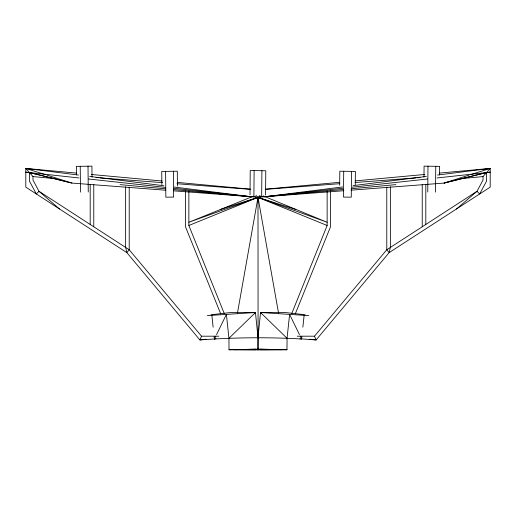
<?xml version="1.0" encoding="UTF-8"?>
<svg xmlns="http://www.w3.org/2000/svg" width="516" height="516" viewBox="0 0 516 516"><rect width="100%" height="100%" fill="white"/><g stroke="black" fill="none" stroke-linecap="round" stroke-linejoin="round"><path stroke-width="0.77" d="M216.526 334.658L226.401 314.392L228.943 338.309L229.014 349.758L258.084 349.867L258 197.364L260.058 195.403M305.111 314.754L285.187 312.522L260.541 312.522L258 337.645L257.916 349.867M258.084 349.867L286.986 349.758L287.057 338.309L289.599 314.392L299.474 334.658M250.002 194.784L250.215 170.532L265.785 170.757L265.566 195.009M253.885 196.403L254.124 170.59M261.67 196.519L261.902 170.699M339.683 185.283L339.805 171.202L355.376 171.435L355.253 184.728M343.714 171.26L343.475 197.073L351.261 197.189L351.493 171.376M423.978 177.085L424.075 166.133L439.645 166.365L439.567 174.969M427.745 192.004L427.983 166.191M435.53 192.12L435.762 166.307M76.284 173.079L25.8 168.422L25.8 187.14L126.859 252.627L199.879 339.941C233.722 337.464 267.707 337.051 301.589 339.006L301.841 336.638M302.86 327.17L304.13 315.328M237.437 313.186L258 197.364L255.942 195.403M291.663 313.754L327.144 225.486L327.144 190.978M295.275 313.883L330.498 226.846L330.498 190.668M78.445 175.034L25.8 168.422L32.979 176.588L32.979 180.007L38.99 191.281L129.213 249.744L201.517 336.193L199.879 339.941L206.258 339.225M215.991 338.767L214.411 339.006L215.823 336.11M297.222 336.193L314.483 336.193L386.787 249.744L477.01 191.281L483.021 180.007L483.021 176.588L490.2 168.422L439.716 173.079M254.382 313.676L255.459 312.522L258 337.645M228.943 338.309L255.459 312.522L230.813 312.522L210.889 314.754M456.512 208.967L477.01 191.281L479.699 193.945L486.62 180.981L486.62 172.492L490.2 172.163L437.026 177.956M252.963 196.364L188.856 222.267L258 197.364L343.179 189.495M224.337 313.754L188.856 225.486L258 197.364L295.797 209.515M220.203 209.515L258 197.364L327.144 222.267L263.16 195.919M469.012 175.15L444.037 183.077L351.041 190.165M470.528 174.666L490.2 168.422L490.2 187.14L389.141 252.627L316.121 339.941L300.009 338.767M486.62 172.492L444.037 183.077L486.562 172.557M343.824 190.714L264.45 196.764L342.624 186.947M352.996 185.65L426.384 176.433M437.555 175.034L490.2 168.422M264.45 196.764L342.753 188.23M352.338 187.185L427.442 179M265.617 189.153L339.586 182.329M355.44 180.864L424.597 174.479M351.899 188.688L395.946 184.625M460.975 178.62L483.021 176.588M265.218 189.366L339.818 183.683M355.06 182.522L416.025 177.872M417.631 177.749L420.037 177.569M207.284 315.624L255.459 312.522M229.014 349.758L258.077 349.1L286.986 349.758M201.517 336.193L218.778 336.193M251.544 196.37L255.439 196.428M259.335 196.486L263.999 196.551M261.618 313.676L260.541 312.522L308.716 315.624M95.963 177.569L98.369 177.749M99.975 177.872L162.54 182.645M176.982 183.741L250.782 189.366M165.765 190.23L71.963 183.077L29.438 172.557L25.8 172.163L29.38 172.492L71.963 183.077L46.988 175.15M173.782 190.836L251.55 196.764L174.169 187.05M91.403 174.479L162.147 181.006M177.207 182.4L250.383 189.153M32.979 176.588L55.025 178.62M120.054 184.625L165.681 188.837M173.615 189.572L258 197.364L327.144 225.486M29.438 172.557L78.974 177.956M88.559 179L165.262 187.36M174.047 188.321L251.55 196.764M309.742 339.225L316.121 339.941L314.483 336.193M89.616 176.433L163.798 185.747M25.8 168.422L45.473 174.666M59.488 208.967L38.99 191.281L36.301 193.945L29.38 180.981L29.38 172.492M260.541 312.522L287.057 338.309M300.177 336.11L301.589 339.006M220.725 313.883L185.502 226.846L185.502 190.668M258 197.364L278.563 313.186M211.87 315.328L213.14 327.17M214.159 336.638L214.411 339.006M177.433 186.063L177.304 171.202L161.74 171.435L161.856 184.728M173.402 171.26L173.634 197.073L165.849 197.189L165.617 171.376M92.022 177.085L91.925 166.133L76.355 166.365L76.433 174.969M88.017 166.191L88.255 192.004M80.238 166.307L80.47 192.12M425.81 184.276L425.81 224.454M422.223 184.586L422.223 226.776M390.367 186.734L390.367 247.422L389.141 252.627L386.787 249.744L386.787 187.076M258 349.1L258 349.867M188.856 190.978L188.856 225.486M129.213 187.076L129.213 249.744L126.859 252.627L125.633 247.422L125.633 186.734M93.777 184.586L93.777 226.776M90.19 184.276L90.19 224.454M260.309 349.216L260.309 349.79L281.988 349.706L260.309 349.216M255.691 349.216L234.012 349.706L255.691 349.79L255.691 349.216"/></g></svg>
